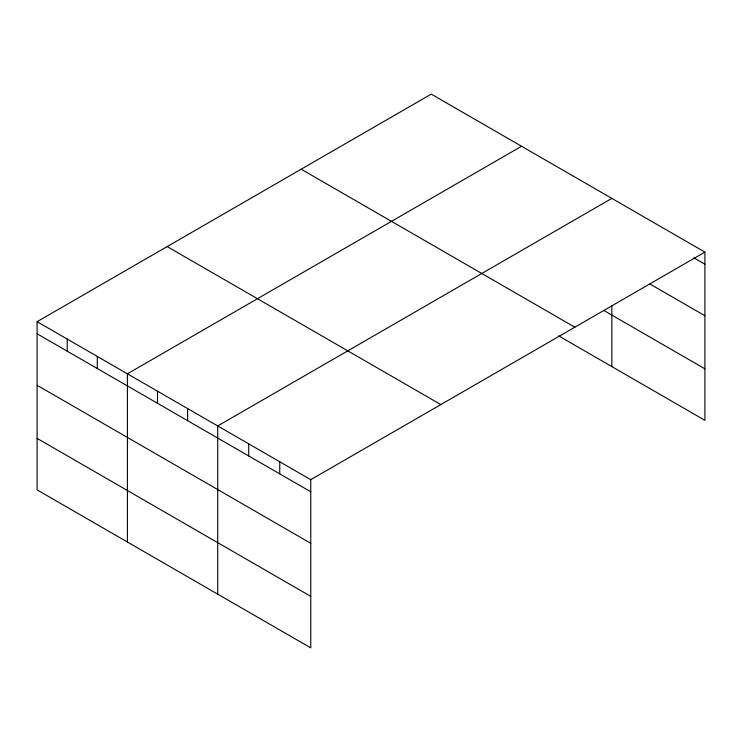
<?xml version="1.0" encoding="UTF-8"?>
<svg xmlns="http://www.w3.org/2000/svg" width="742" height="742" viewBox="0 0 742 742"><rect width="100%" height="100%" fill="white"/><g stroke="black" fill="none" stroke-linecap="round" stroke-linejoin="round"><path stroke-width="1.11" d="M704.9 252.113L431.241 94.123L37.1 321.676L37.1 489.887L310.759 647.877L310.759 479.675L704.9 252.113L704.9 420.324L558.68 335.903M521.552 146.257L127.411 373.81L127.411 542.022M611.853 198.392L217.712 425.954L217.712 594.166M693.891 257.864L704.9 264.226M649.871 283.963L704.9 315.74M603.83 310.462L704.9 368.811M301.178 169.213L574.837 327.203M167.163 246.585L440.822 404.575M37.1 321.676L310.759 479.675M37.1 333.779L310.759 491.779M37.1 385.293L310.759 543.292M37.1 438.374L310.759 596.364M611.853 305.862L611.853 366.604M279.743 461.765L279.743 473.869M248.728 443.855L248.728 455.968M187.615 408.573L187.615 420.677M157.508 391.192L157.508 403.305M97.304 356.438L97.304 368.542M67.207 339.057L67.207 351.161"/></g></svg>
